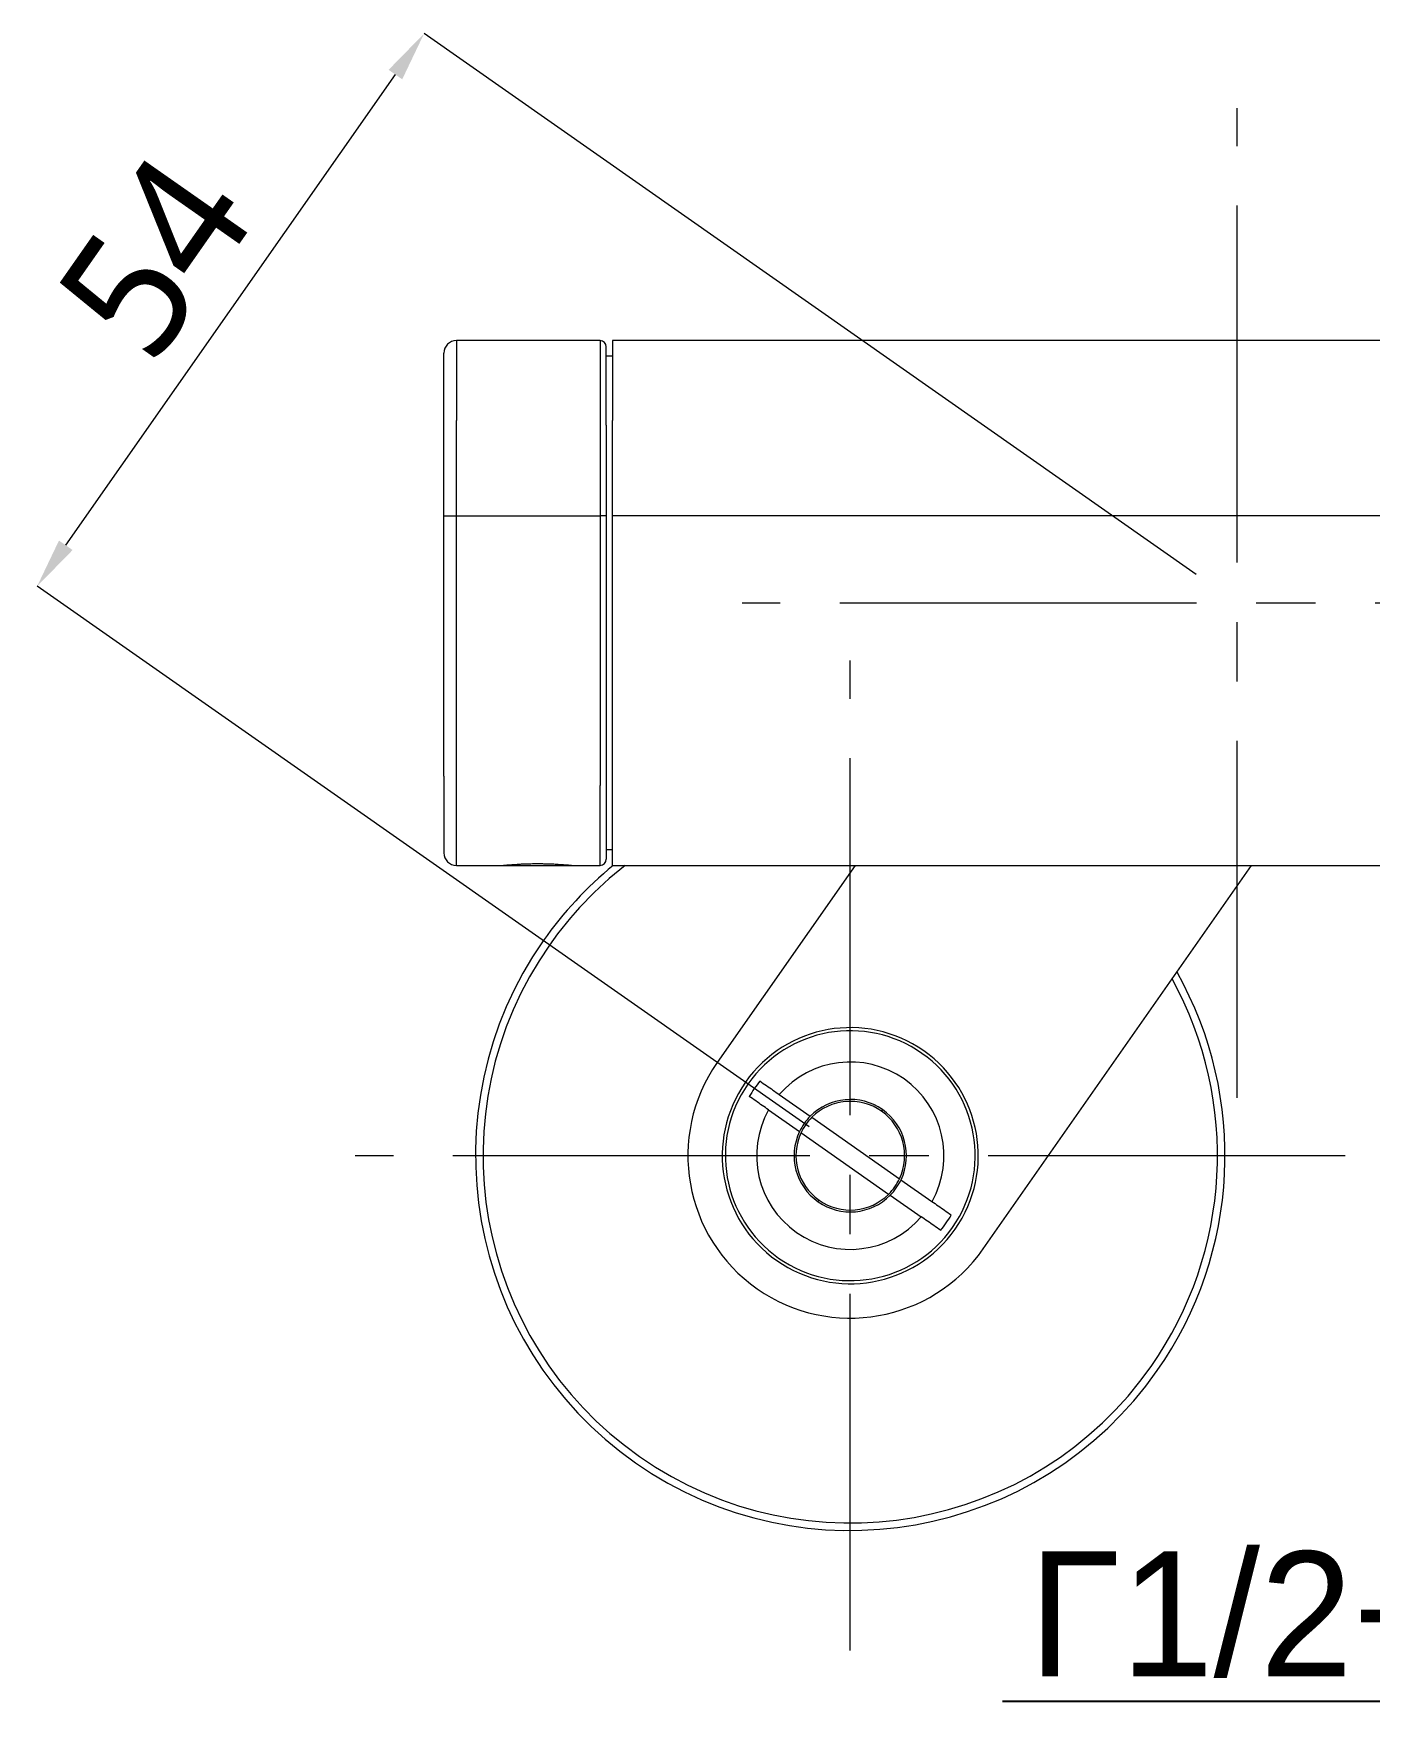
# Model space of a CAD drawing. Extents: x 1155 to 2284, y 0 to 827.
# Drawn here: x 1267.1 to 1374.1, y 142.4 to 277 of the extents above; entities that cross this region are included whole.
import ezdxf
from ezdxf import colors
from ezdxf.entities.mleader import LeaderData, LeaderLine
from ezdxf.math import Vec2, Vec3

# ---------------------------------------------------------------- set-up
doc = ezdxf.new("R2010")
doc.units = 0
doc.header["$LTSCALE"] = 3
doc.header["$MEASUREMENT"] = 0
doc.header["$PDMODE"] = 3
doc.header["$PDSIZE"] = -10
doc.linetypes.add('CENTER2', pattern=[28.575, 19.05, -3.175, 3.175, -3.175])
doc.layers.get('0').update_dxf_attribs({"linetype": 'CONTINUOUS'})
doc.layers.get('DEFPOINTS').update_dxf_attribs({"linetype": 'CONTINUOUS'})
doc.layers.add('1', color=7, linetype='CONTINUOUS')
doc.layers.add('Cneter', color=1, linetype='CENTER2', lineweight=13)
doc.styles.add('Daelim Dimension', font='NanumGothic.ttf')
doc.styles.get("Standard").update_dxf_attribs({"font": 'SYMBOL'})
doc.dimstyles.new('DEFAULT', dxfattribs={"dimscale": 2, "dimtxt": 2, "dimasz": 2, "dimexe": 0, "dimexo": 2, "dimgap": 1, "dimtad": 1, "dimdec": 1, "dimzin": 9, "dimdsep": 46, "dimtxsty": 'Daelim Dimension', "dimcen": 0.5, "dimclrd": 252, "dimclre": 252, "dimclrt": 3, "dimadec": 1, "dimazin": 0, "dimtfac": 1, "dimtdec": 1, "dimtix": 1, "dimtmove": 0, "dimatfit": 3, "dimfxl": 1, "dimtolj": 1, "dimtzin": 1, "dimlwd": 9, "dimlwe": 9, "dimarcsym": 0})

# ---------------------------------------------------------------- blocks, each defined once
blk = doc.blocks.new('*D13')
at = {"color": 5, "lineweight": 9, "ltscale": 0.5, "transparency": 16777216}
for p, q in [((1360.21, 233.69), (1298.4, 276.98)), ((1269.72, 236.02), (1296.1, 273.7)), ((1329.24, 189.46), (1267.42, 232.74))]:
    blk.add_line(p, q, dxfattribs=at)
at = {"color": 5, "ltscale": 0.5, "transparency": 16777216}
for points in [[(1295.56, 274.08), (1296.65, 273.32), (1298.4, 276.98)], [(1269.17, 236.4), (1270.26, 235.64), (1267.42, 232.74)]]:
    blk.add_solid(points, dxfattribs=at)
at = {"layer": 'DEFPOINTS', "color": 0, "ltscale": 0.5, "transparency": 16777216}
for p in [(1298.4, 276.98), (1363.49, 231.4), (1332.52, 187.16)]:
    blk.add_point(p, dxfattribs=at)
at = {"color": 7, "ltscale": 0.5, "transparency": 16777216, "insert": (1276.86, 259.1), "char_height": 10, "attachment_point": 5, "rotation": 55.0001, "style": 'Daelim Dimension'}
blk.add_mtext('\\A1;54', dxfattribs=at)

msp = doc.modelspace()

# ---------------------------------------------------------------- linework, layer by layer
at = {"layer": '1', "color": 7, "linetype": 'Continuous', "lineweight": 13}
for p, q in [((1300.99, 252.4), (1300.99, 246.02)), ((1312.49, 252.4), (1312.49, 246.02)), ((1300.99, 238.38), (1300.99, 246.02)), ((1312.49, 246.02), (1312.49, 238.38)), ((1299.99, 238.38), (1300.99, 238.38)), ((1300.99, 224.42), (1300.99, 238.38)), ((1300.99, 238.38), (1312.49, 238.38)), ((1312.99, 238.38), (1312.49, 238.38)), ((1312.49, 238.38), (1312.49, 224.42)), ((1415.49, 238.38), (1313.49, 238.38)), ((1300.99, 216.78), (1300.99, 224.42)), ((1312.49, 224.42), (1312.49, 216.78)), ((1300.99, 210.4), (1300.99, 216.78)), ((1312.49, 210.4), (1312.49, 216.78)), ((1335.1, 190.85), (1335.01, 190.73)), ((1329.93, 183.48), (1330.02, 183.6))]:
    msp.add_line(p, q, dxfattribs=at)
at = {"layer": '1', "color": 7, "linetype": 'Continuous', "lineweight": 18}
for p, q in [((1312.49, 252.4), (1300.99, 252.4)), ((1312.99, 245.63), (1312.99, 251.9)), ((1313.49, 252.4), (1313.49, 246.02)), ((1415.49, 252.4), (1313.49, 252.4)), ((1299.99, 245.25), (1299.99, 251.4)), ((1313.49, 251.15), (1312.99, 251.15)), ((1299.99, 238.38), (1299.99, 245.25)), ((1312.99, 245.63), (1312.99, 238.38)), ((1313.49, 238.38), (1313.49, 246.02)), ((1299.99, 224.42), (1299.99, 238.38)), ((1312.99, 238.38), (1312.99, 224.42)), ((1313.49, 224.42), (1313.49, 238.38)), ((1299.99, 217.55), (1299.99, 224.42)), ((1312.99, 224.42), (1312.99, 217.16)), ((1313.49, 216.78), (1313.49, 224.42)), ((1299.99, 217.55), (1299.99, 211.4)), ((1312.99, 217.16), (1312.99, 210.9)), ((1313.49, 210.4), (1313.49, 216.78)), ((1313.49, 211.65), (1312.99, 211.65)), ((1300.99, 210.4), (1304.64, 210.4)), ((1304.64, 210.4), (1310.34, 210.4)), ((1310.34, 210.4), (1312.49, 210.4)), ((1313.49, 210.4), (1429.09, 210.4)), ((1332.91, 210.4), (1321.87, 194.62)), ((1343.16, 179.71), (1364.65, 210.4)), ((1326.83, 192.06), (1329.31, 190.32)), ((1325.97, 190.83), (1328.45, 189.1)), ((1329.44, 190.24), (1336.46, 185.32)), ((1328.57, 189.01), (1335.59, 184.09)), ((1336.58, 185.23), (1339.06, 183.5)), ((1335.72, 184.01), (1338.2, 182.27))]:
    msp.add_line(p, q, dxfattribs=at)
for centre, radius, start, end in [((1300.99, 251.4), 1, 90, 180), ((1312.49, 251.9), 0.5, 0, 90), ((1300.99, 211.4), 1, 180, 270), ((1332.52, 187.16), 30, 129.2416, 145), ((1312.49, 210.9), 0.5, 270, 0), ((1332.52, 187.16), 30, 145, 325), ((1332.52, 187.16), 30, 325, 29.3219), ((1332.52, 187.16), 10.25, 55, 235), ((1332.52, 187.16), 10, 55, 235), ((1332.52, 187.16), 10.25, 235, 55), ((1332.52, 187.16), 10, 235, 55), ((1332.52, 187.16), 13, 145, 325), ((1332.52, 187.16), 7.5, 55, 139.2608), ((1332.52, 187.16), 9.38, 140.4114, 149.5886), ((1332.52, 187.16), 7.5, 330.7392, 55), ((1332.52, 187.16), 4.5, 55, 135.4059), ((1332.52, 187.16), 4.35, 55, 135.0718), ((1332.52, 187.16), 7.5, 150.7392, 235), ((1332.52, 187.16), 4.5, 135.4059, 154.5941), ((1332.52, 187.16), 4.35, 135.0718, 154.9282), ((1332.52, 187.16), 4.35, 334.9282, 55), ((1332.52, 187.16), 4.5, 334.5941, 55), ((1332.52, 187.16), 4.5, 154.5941, 235), ((1332.52, 187.16), 4.35, 154.9282, 235), ((1332.52, 187.16), 4.35, 315.0718, 334.9282), ((1332.52, 187.16), 4.5, 315.4059, 334.5941), ((1332.52, 187.16), 4.5, 235, 315.4059), ((1332.52, 187.16), 4.35, 235, 315.0718), ((1332.52, 187.16), 7.5, 235, 319.2608), ((1332.52, 187.16), 9.38, 320.4114, 329.5886)]:
    msp.add_arc(centre, radius, start, end, dxfattribs=at)
at = {"layer": '1', "color": 7, "linetype": 'Continuous', "lineweight": 13}
for start, end in [(127.7959, 145), (145, 325), (325, 28.7622)]:
    msp.add_arc((1332.52, 187.16), 29.4, start, end, dxfattribs=at)
at = {"layer": '1', "color": 7, "linetype": 'Continuous', "lineweight": 18}
msp.add_open_spline([(1304.74, 210.4), (1304.74, 210.4), (1304.74, 210.4), (1304.76, 210.4), (1304.79, 210.4), (1304.83, 210.41), (1304.86, 210.41), (1304.87, 210.41), (1304.88, 210.41), (1304.89, 210.41), (1304.91, 210.42), (1304.93, 210.42), (1304.98, 210.42), (1305.06, 210.43), (1305.15, 210.44), (1305.23, 210.44), (1305.26, 210.45), (1305.31, 210.45), (1305.33, 210.45), (1305.35, 210.45), (1305.42, 210.46), (1305.54, 210.47), (1305.74, 210.48), (1305.88, 210.49), (1306, 210.5), (1306.03, 210.5), (1306.11, 210.5), (1306.15, 210.51), (1306.27, 210.51), (1306.43, 210.52), (1306.6, 210.52), (1306.73, 210.53), (1306.77, 210.53), (1306.86, 210.53), (1306.91, 210.53), (1307.04, 210.54), (1307.22, 210.54), (1307.49, 210.54), (1307.67, 210.54), (1307.78, 210.54), (1307.8, 210.54), (1307.85, 210.54), (1307.91, 210.54), (1307.98, 210.53), (1308.11, 210.53), (1308.29, 210.53), (1308.46, 210.52), (1308.58, 210.52), (1308.62, 210.52), (1308.68, 210.51), (1308.7, 210.51), (1308.74, 210.51), (1308.84, 210.51), (1309.02, 210.5), (1309.23, 210.48), (1309.37, 210.47), (1309.5, 210.46), (1309.56, 210.46), (1309.67, 210.45), (1309.78, 210.44), (1309.87, 210.43), (1309.92, 210.43), (1309.93, 210.43), (1309.95, 210.43), (1309.96, 210.43), (1309.99, 210.42), (1310.01, 210.42), (1310.06, 210.42), (1310.12, 210.41), (1310.17, 210.41), (1310.19, 210.4), (1310.2, 210.4), (1310.21, 210.4), (1310.22, 210.4), (1310.23, 210.4), (1310.24, 210.4), (1310.24, 210.4)], degree=3, knots=[0, 0, 0, 0, 0.031255, 0.031255, 0.06251, 0.093765, 0.093765, 0.101579, 0.101579, 0.109393, 0.109393, 0.125021, 0.125021, 0.156276, 0.187531, 0.187531, 0.203158, 0.210972, 0.210972, 0.218786, 0.218786, 0.250041, 0.281296, 0.312551, 0.312551, 0.328179, 0.328179, 0.343807, 0.343807, 0.375062, 0.406317, 0.406317, 0.421944, 0.421944, 0.437572, 0.437572, 0.468827, 0.500082, 0.531337, 0.531337, 0.539151, 0.539151, 0.546965, 0.562593, 0.562593, 0.593848, 0.625103, 0.625103, 0.64073, 0.64073, 0.648544, 0.648544, 0.656358, 0.687613, 0.718868, 0.750123, 0.750123, 0.781379, 0.781379, 0.812634, 0.843889, 0.843889, 0.851703, 0.851703, 0.859516, 0.859516, 0.875144, 0.875144, 0.906399, 0.937654, 0.937654, 0.953282, 0.953282, 0.968909, 0.968909, 1, 1, 1, 1], dxfattribs=at)
for points in [[(1325.29, 193.14), (1325.47, 193.01), (1325.82, 192.77), (1326.33, 192.41), (1326.67, 192.17), (1326.83, 192.06)], [(1325.97, 190.83), (1325.81, 190.95), (1325.47, 191.18), (1324.96, 191.54), (1324.61, 191.79), (1324.43, 191.91)], [(1339.06, 183.5), (1339.22, 183.38), (1339.56, 183.15), (1340.07, 182.79), (1340.42, 182.54), (1340.6, 182.42)], [(1339.74, 181.19), (1339.56, 181.32), (1339.21, 181.56), (1338.7, 181.92), (1338.36, 182.16), (1338.2, 182.27)]]:
    msp.add_open_spline(points, degree=3, dxfattribs=at)
at = {"layer": 'Cneter', "lineweight": 5, "ltscale": 0.5}
for p, q in [((1363.49, 191.78), (1363.49, 271.02)), ((1403.11, 231.4), (1323.86, 231.4)), ((1332.52, 147.54), (1332.52, 226.79)), ((1372.14, 187.16), (1292.89, 187.16))]:
    msp.add_line(p, q, dxfattribs=at)

# ---------------------------------------------------------------- dimensions: what is measured, and where the dimension line sits
at = {"color": 5, "ltscale": 0.5}
dim = msp.add_aligned_dim(p1=(1332.52, 187.16), p2=(1363.49, 231.4), distance=79.46, dimstyle='DEFAULT', override={"dimtxt": 5, "dimdec": 0, "dimclrd": 5, "dimclre": 5, "dimclrt": 7}, dxfattribs=at)
dim.commit()
dim.dimension.update_dxf_attribs({"geometry": '*D13', "text_midpoint": (1276.86, 259.1)})

# ---------------------------------------------------------------- leaders
at = {"ltscale": 0.5}
ml = msp.add_multileader_mtext('Standard', dxfattribs=at)
ml.set_content('G1/2-14TH', color=256)
ml.set_leader_properties(color=5)
ml.build(insert=Vec2(0, 0))
ml.multileader.update_dxf_attribs({"text_left_attachment_type": 6, "text_right_attachment_type": 6, "dogleg_length": 0.36, "arrow_head_size": 5})
ctx = ml.context
ctx.base_point, ctx.char_height, ctx.arrow_head_size, ctx.landing_gap_size, ctx.plane_origin = Vec3(1340.87, 143.48), 10, 5, 0.09, Vec3(1325.33, 105.58)
ctx.left_attachment, ctx.right_attachment, ctx.text_align_type = 6, 6, 2
notes = []
notes.append((ctx, [(1, (1, 1, 0), (1413.71, 143.48), (-1, 0), 0.36, [(0, [(1429.49, 207.12)], 0, [])])]))
ctx.mtext.insert, ctx.mtext.alignment, ctx.mtext.flow_direction = Vec3(1413.26, 155.48), 3, 5
for ctx, leaders in notes:
    for number, flags, end, landing, length, lines in leaders:
        leader = LeaderData()
        leader.index, (leader.has_last_leader_line, leader.has_dogleg_vector, leader.attachment_direction) = number, flags
        leader.last_leader_point, leader.dogleg_vector, leader.dogleg_length = Vec3(end), Vec3(landing), length
        for number, points, colour, breaks in lines:
            line = LeaderLine()
            line.index, line.vertices, line.color, line.breaks = number, Vec3.list(points), colors.encode_raw_color(colour), breaks
            leader.lines.append(line)
        ctx.leaders.append(leader)

doc.saveas('drawing.dxf')
